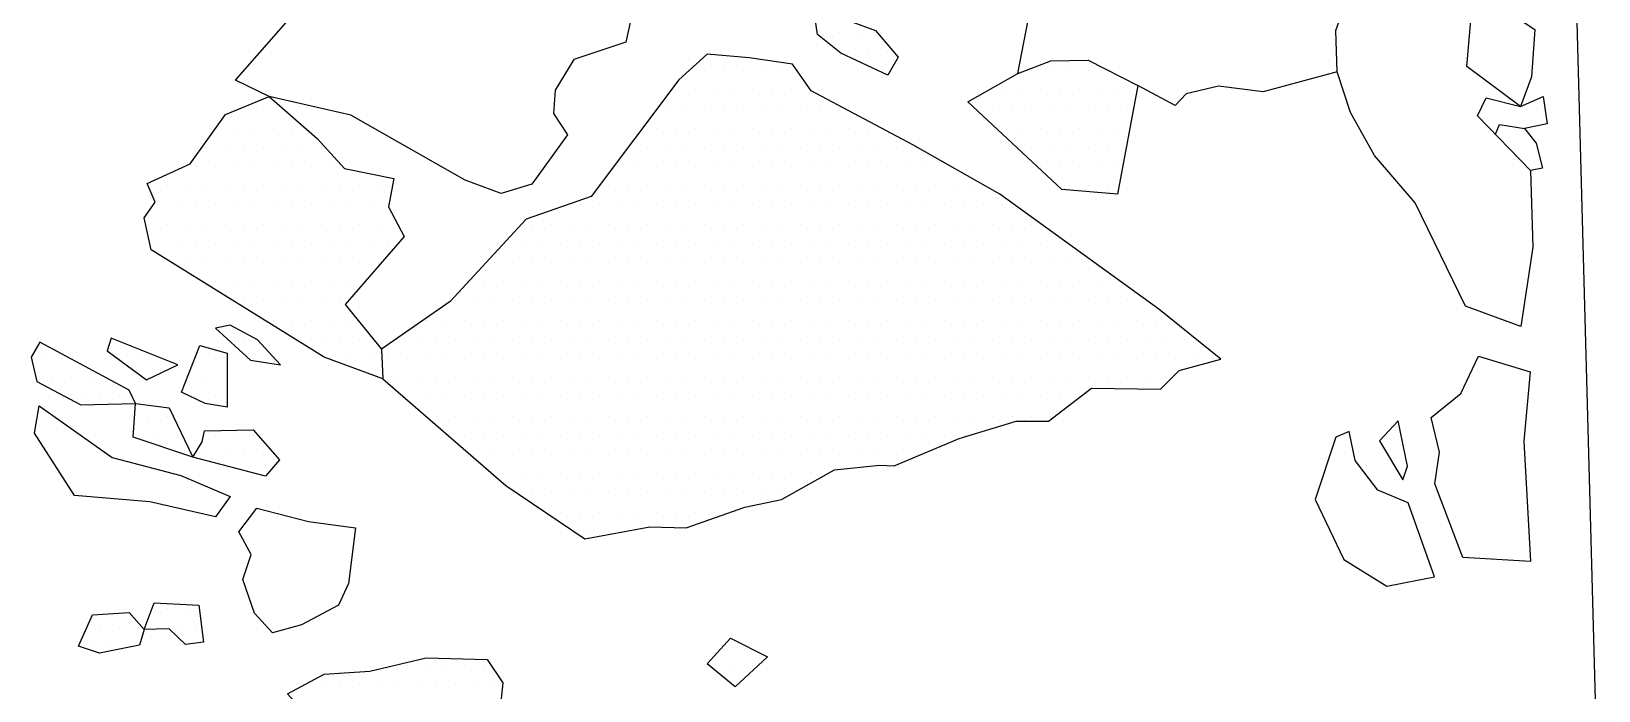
# Model space of a CAD drawing. Header units: metres. Extents: x -12.6 to -9.54, y -16.55 to -11.69.
# Drawn here: x -10.564 to -9.543, y -13.879 to -13.449 of the extents above; entities that cross this region are included whole.
import ezdxf

# ---------------------------------------------------------------- set-up
doc = ezdxf.new("R2010")
doc.units = ezdxf.units.M
doc.header["$LTSCALE"] = 25
doc.header["$MEASUREMENT"] = 0
doc.linetypes.add('STRICHPUNKTX2', pattern=[2, 1, -0.5, 0, -0.5])
doc.layers.get('0').update_dxf_attribs({"linetype": 'CONTINUOUS'})
for name, color, linetype in [('GRABUNGSGRENZE', 3, 'STRICHPUNKTX2'), ('STEINE', 4, 'CONTINUOUS'), ('STEINESCHRAFF', 4, 'CONTINUOUS')]:
    doc.layers.add(name, color=color, linetype=linetype)

# ---------------------------------------------------------------- blocks, each defined once
blk = doc.blocks.new('*X13')
at = {"color": 0}
for p, q in [((-1005, -1345), (-1005, -1345)), ((-1003.75, -1345), (-1003.75, -1345)), ((-1002.5, -1345), (-1002.5, -1345)), ((-1003.125, -1346.25), (-1003.125, -1346.25)), ((-1001.875, -1346.25), (-1001.875, -1346.25)), ((-1000.625, -1346.25), (-1000.625, -1346.25)), ((-1012.5, -1347.5), (-1012.5, -1347.5)), ((-1011.25, -1347.5), (-1011.25, -1347.5)), ((-1010, -1347.5), (-1010, -1347.5)), ((-1008.75, -1347.5), (-1008.75, -1347.5)), ((-1007.5, -1347.5), (-1007.5, -1347.5)), ((-991.25, -1347.5), (-991.25, -1347.5)), ((-990, -1347.5), (-990, -1347.5)), ((-988.75, -1347.5), (-988.75, -1347.5)), ((-987.5, -1347.5), (-987.5, -1347.5)), ((-986.25, -1347.5), (-986.25, -1347.5)), ((-1014.375, -1348.75), (-1014.375, -1348.75)), ((-1013.125, -1348.75), (-1013.125, -1348.75)), ((-1011.875, -1348.75), (-1011.875, -1348.75)), ((-1010.625, -1348.75), (-1010.625, -1348.75)), ((-1009.375, -1348.75), (-1009.375, -1348.75)), ((-1008.125, -1348.75), (-1008.125, -1348.75)), ((-1006.875, -1348.75), (-1006.875, -1348.75)), ((-1005.625, -1348.75), (-1005.625, -1348.75)), ((-993.125, -1348.75), (-993.125, -1348.75)), ((-991.875, -1348.75), (-991.875, -1348.75)), ((-990.625, -1348.75), (-990.625, -1348.75)), ((-989.375, -1348.75), (-989.375, -1348.75)), ((-988.125, -1348.75), (-988.125, -1348.75)), ((-986.875, -1348.75), (-986.875, -1348.75)), ((-985.625, -1348.75), (-985.625, -1348.75)), ((-984.375, -1348.75), (-984.375, -1348.75)), ((-1042.5, -1350), (-1042.5, -1350)), ((-1041.25, -1350), (-1041.25, -1350)), ((-1040, -1350), (-1040, -1350)), ((-1015, -1350), (-1015, -1350)), ((-1013.75, -1350), (-1013.75, -1350)), ((-1012.5, -1350), (-1012.5, -1350)), ((-1011.25, -1350), (-1011.25, -1350)), ((-1010, -1350), (-1010, -1350)), ((-1008.75, -1350), (-1008.75, -1350)), ((-1007.5, -1350), (-1007.5, -1350)), ((-1006.25, -1350), (-1006.25, -1350)), ((-1005, -1350), (-1005, -1350)), ((-1003.75, -1350), (-1003.75, -1350)), ((-993.75, -1350), (-993.75, -1350)), ((-992.5, -1350), (-992.5, -1350)), ((-991.25, -1350), (-991.25, -1350)), ((-990, -1350), (-990, -1350)), ((-988.75, -1350), (-988.75, -1350)), ((-987.5, -1350), (-987.5, -1350)), ((-986.25, -1350), (-986.25, -1350)), ((-985, -1350), (-985, -1350)), ((-1043.125, -1351.25), (-1043.125, -1351.25)), ((-1041.875, -1351.25), (-1041.875, -1351.25)), ((-1040.625, -1351.25), (-1040.625, -1351.25)), ((-1039.375, -1351.25), (-1039.375, -1351.25)), ((-1015.625, -1351.25), (-1015.625, -1351.25)), ((-1014.375, -1351.25), (-1014.375, -1351.25)), ((-1013.125, -1351.25), (-1013.125, -1351.25)), ((-1011.875, -1351.25), (-1011.875, -1351.25)), ((-1010.625, -1351.25), (-1010.625, -1351.25)), ((-1009.375, -1351.25), (-1009.375, -1351.25)), ((-1008.125, -1351.25), (-1008.125, -1351.25)), ((-1006.875, -1351.25), (-1006.875, -1351.25)), ((-1005.625, -1351.25), (-1005.625, -1351.25)), ((-1004.375, -1351.25), (-1004.375, -1351.25)), ((-1003.125, -1351.25), (-1003.125, -1351.25)), ((-1001.875, -1351.25), (-1001.875, -1351.25)), ((-993.125, -1351.25), (-993.125, -1351.25)), ((-991.875, -1351.25), (-991.875, -1351.25)), ((-990.625, -1351.25), (-990.625, -1351.25)), ((-989.375, -1351.25), (-989.375, -1351.25)), ((-988.125, -1351.25), (-988.125, -1351.25)), ((-986.875, -1351.25), (-986.875, -1351.25)), ((-985.625, -1351.25), (-985.625, -1351.25)), ((-1045, -1352.5), (-1045, -1352.5)), ((-1043.75, -1352.5), (-1043.75, -1352.5)), ((-1042.5, -1352.5), (-1042.5, -1352.5)), ((-1041.25, -1352.5), (-1041.25, -1352.5)), ((-1040, -1352.5), (-1040, -1352.5)), ((-1038.75, -1352.5), (-1038.75, -1352.5)), ((-1037.5, -1352.5), (-1037.5, -1352.5)), ((-1017.5, -1352.5), (-1017.5, -1352.5)), ((-1016.25, -1352.5), (-1016.25, -1352.5)), ((-1015, -1352.5), (-1015, -1352.5)), ((-1013.75, -1352.5), (-1013.75, -1352.5)), ((-1012.5, -1352.5), (-1012.5, -1352.5)), ((-1011.25, -1352.5), (-1011.25, -1352.5)), ((-1010, -1352.5), (-1010, -1352.5)), ((-1008.75, -1352.5), (-1008.75, -1352.5)), ((-1007.5, -1352.5), (-1007.5, -1352.5)), ((-1006.25, -1352.5), (-1006.25, -1352.5)), ((-1005, -1352.5), (-1005, -1352.5)), ((-1003.75, -1352.5), (-1003.75, -1352.5)), ((-1002.5, -1352.5), (-1002.5, -1352.5)), ((-1001.25, -1352.5), (-1001.25, -1352.5)), ((-1000, -1352.5), (-1000, -1352.5)), ((-998.75, -1352.5), (-998.75, -1352.5)), ((-991.25, -1352.5), (-991.25, -1352.5)), ((-990, -1352.5), (-990, -1352.5)), ((-988.75, -1352.5), (-988.75, -1352.5)), ((-987.5, -1352.5), (-987.5, -1352.5)), ((-986.25, -1352.5), (-986.25, -1352.5)), ((-1045.625, -1353.75), (-1045.625, -1353.75)), ((-1044.375, -1353.75), (-1044.375, -1353.75)), ((-1043.125, -1353.75), (-1043.125, -1353.75)), ((-1041.875, -1353.75), (-1041.875, -1353.75)), ((-1040.625, -1353.75), (-1040.625, -1353.75)), ((-1039.375, -1353.75), (-1039.375, -1353.75)), ((-1038.125, -1353.75), (-1038.125, -1353.75)), ((-1036.875, -1353.75), (-1036.875, -1353.75)), ((-1018.125, -1353.75), (-1018.125, -1353.75)), ((-1016.875, -1353.75), (-1016.875, -1353.75)), ((-1015.625, -1353.75), (-1015.625, -1353.75)), ((-1014.375, -1353.75), (-1014.375, -1353.75)), ((-1013.125, -1353.75), (-1013.125, -1353.75)), ((-1011.875, -1353.75), (-1011.875, -1353.75)), ((-1010.625, -1353.75), (-1010.625, -1353.75)), ((-1009.375, -1353.75), (-1009.375, -1353.75)), ((-1008.125, -1353.75), (-1008.125, -1353.75)), ((-1006.875, -1353.75), (-1006.875, -1353.75)), ((-1005.625, -1353.75), (-1005.625, -1353.75)), ((-1004.375, -1353.75), (-1004.375, -1353.75)), ((-1003.125, -1353.75), (-1003.125, -1353.75)), ((-1001.875, -1353.75), (-1001.875, -1353.75)), ((-1000.625, -1353.75), (-1000.625, -1353.75)), ((-999.375, -1353.75), (-999.375, -1353.75)), ((-998.125, -1353.75), (-998.125, -1353.75)), ((-996.875, -1353.75), (-996.875, -1353.75)), ((-990.625, -1353.75), (-990.625, -1353.75)), ((-989.375, -1353.75), (-989.375, -1353.75)), ((-988.125, -1353.75), (-988.125, -1353.75)), ((-986.875, -1353.75), (-986.875, -1353.75)), ((-985.625, -1353.75), (-985.625, -1353.75)), ((-1048.75, -1355), (-1048.75, -1355)), ((-1047.5, -1355), (-1047.5, -1355)), ((-1046.25, -1355), (-1046.25, -1355)), ((-1045, -1355), (-1045, -1355)), ((-1043.75, -1355), (-1043.75, -1355)), ((-1042.5, -1355), (-1042.5, -1355)), ((-1041.25, -1355), (-1041.25, -1355)), ((-1040, -1355), (-1040, -1355)), ((-1038.75, -1355), (-1038.75, -1355)), ((-1037.5, -1355), (-1037.5, -1355)), ((-1036.25, -1355), (-1036.25, -1355)), ((-1035, -1355), (-1035, -1355)), ((-1033.75, -1355), (-1033.75, -1355)), ((-1018.75, -1355), (-1018.75, -1355)), ((-1017.5, -1355), (-1017.5, -1355)), ((-1016.25, -1355), (-1016.25, -1355)), ((-1015, -1355), (-1015, -1355)), ((-1013.75, -1355), (-1013.75, -1355)), ((-1012.5, -1355), (-1012.5, -1355)), ((-1011.25, -1355), (-1011.25, -1355)), ((-1010, -1355), (-1010, -1355)), ((-1008.75, -1355), (-1008.75, -1355)), ((-1007.5, -1355), (-1007.5, -1355)), ((-1006.25, -1355), (-1006.25, -1355)), ((-1005, -1355), (-1005, -1355)), ((-1003.75, -1355), (-1003.75, -1355)), ((-1002.5, -1355), (-1002.5, -1355)), ((-1001.25, -1355), (-1001.25, -1355)), ((-1000, -1355), (-1000, -1355)), ((-998.75, -1355), (-998.75, -1355)), ((-997.5, -1355), (-997.5, -1355)), ((-996.25, -1355), (-996.25, -1355)), ((-995, -1355), (-995, -1355)), ((-988.75, -1355), (-988.75, -1355)), ((-987.5, -1355), (-987.5, -1355)), ((-986.25, -1355), (-986.25, -1355)), ((-1048.125, -1356.25), (-1048.125, -1356.25)), ((-1046.875, -1356.25), (-1046.875, -1356.25)), ((-1045.625, -1356.25), (-1045.625, -1356.25)), ((-1044.375, -1356.25), (-1044.375, -1356.25)), ((-1043.125, -1356.25), (-1043.125, -1356.25)), ((-1041.875, -1356.25), (-1041.875, -1356.25)), ((-1040.625, -1356.25), (-1040.625, -1356.25)), ((-1039.375, -1356.25), (-1039.375, -1356.25)), ((-1038.125, -1356.25), (-1038.125, -1356.25)), ((-1036.875, -1356.25), (-1036.875, -1356.25)), ((-1035.625, -1356.25), (-1035.625, -1356.25)), ((-1034.375, -1356.25), (-1034.375, -1356.25)), ((-1033.125, -1356.25), (-1033.125, -1356.25)), ((-1020.625, -1356.25), (-1020.625, -1356.25)), ((-1019.375, -1356.25), (-1019.375, -1356.25)), ((-1018.125, -1356.25), (-1018.125, -1356.25)), ((-1016.875, -1356.25), (-1016.875, -1356.25)), ((-1015.625, -1356.25), (-1015.625, -1356.25)), ((-1014.375, -1356.25), (-1014.375, -1356.25)), ((-1013.125, -1356.25), (-1013.125, -1356.25)), ((-1011.875, -1356.25), (-1011.875, -1356.25)), ((-1010.625, -1356.25), (-1010.625, -1356.25)), ((-1009.375, -1356.25), (-1009.375, -1356.25)), ((-1008.125, -1356.25), (-1008.125, -1356.25)), ((-1006.875, -1356.25), (-1006.875, -1356.25)), ((-1005.625, -1356.25), (-1005.625, -1356.25)), ((-1004.375, -1356.25), (-1004.375, -1356.25)), ((-1003.125, -1356.25), (-1003.125, -1356.25)), ((-1001.875, -1356.25), (-1001.875, -1356.25)), ((-1000.625, -1356.25), (-1000.625, -1356.25)), ((-999.375, -1356.25), (-999.375, -1356.25)), ((-998.125, -1356.25), (-998.125, -1356.25)), ((-996.875, -1356.25), (-996.875, -1356.25)), ((-995.625, -1356.25), (-995.625, -1356.25)), ((-994.375, -1356.25), (-994.375, -1356.25)), ((-993.125, -1356.25), (-993.125, -1356.25)), ((-1048.75, -1357.5), (-1048.75, -1357.5)), ((-1047.5, -1357.5), (-1047.5, -1357.5)), ((-1046.25, -1357.5), (-1046.25, -1357.5)), ((-1045, -1357.5), (-1045, -1357.5)), ((-1043.75, -1357.5), (-1043.75, -1357.5)), ((-1042.5, -1357.5), (-1042.5, -1357.5)), ((-1041.25, -1357.5), (-1041.25, -1357.5)), ((-1040, -1357.5), (-1040, -1357.5)), ((-1038.75, -1357.5), (-1038.75, -1357.5)), ((-1037.5, -1357.5), (-1037.5, -1357.5)), ((-1036.25, -1357.5), (-1036.25, -1357.5)), ((-1035, -1357.5), (-1035, -1357.5)), ((-1033.75, -1357.5), (-1033.75, -1357.5)), ((-1023.75, -1357.5), (-1023.75, -1357.5)), ((-1022.5, -1357.5), (-1022.5, -1357.5)), ((-1021.25, -1357.5), (-1021.25, -1357.5)), ((-1020, -1357.5), (-1020, -1357.5)), ((-1018.75, -1357.5), (-1018.75, -1357.5)), ((-1017.5, -1357.5), (-1017.5, -1357.5)), ((-1016.25, -1357.5), (-1016.25, -1357.5)), ((-1015, -1357.5), (-1015, -1357.5)), ((-1013.75, -1357.5), (-1013.75, -1357.5)), ((-1012.5, -1357.5), (-1012.5, -1357.5)), ((-1011.25, -1357.5), (-1011.25, -1357.5)), ((-1010, -1357.5), (-1010, -1357.5)), ((-1008.75, -1357.5), (-1008.75, -1357.5)), ((-1007.5, -1357.5), (-1007.5, -1357.5)), ((-1006.25, -1357.5), (-1006.25, -1357.5)), ((-1005, -1357.5), (-1005, -1357.5)), ((-1003.75, -1357.5), (-1003.75, -1357.5)), ((-1002.5, -1357.5), (-1002.5, -1357.5)), ((-1001.25, -1357.5), (-1001.25, -1357.5)), ((-1000, -1357.5), (-1000, -1357.5)), ((-998.75, -1357.5), (-998.75, -1357.5)), ((-997.5, -1357.5), (-997.5, -1357.5)), ((-996.25, -1357.5), (-996.25, -1357.5)), ((-995, -1357.5), (-995, -1357.5)), ((-993.75, -1357.5), (-993.75, -1357.5)), ((-992.5, -1357.5), (-992.5, -1357.5)), ((-991.25, -1357.5), (-991.25, -1357.5)), ((-1048.125, -1358.75), (-1048.125, -1358.75)), ((-1046.875, -1358.75), (-1046.875, -1358.75)), ((-1045.625, -1358.75), (-1045.625, -1358.75)), ((-1044.375, -1358.75), (-1044.375, -1358.75)), ((-1043.125, -1358.75), (-1043.125, -1358.75)), ((-1041.875, -1358.75), (-1041.875, -1358.75)), ((-1040.625, -1358.75), (-1040.625, -1358.75)), ((-1039.375, -1358.75), (-1039.375, -1358.75)), ((-1038.125, -1358.75), (-1038.125, -1358.75)), ((-1036.875, -1358.75), (-1036.875, -1358.75)), ((-1035.625, -1358.75), (-1035.625, -1358.75)), ((-1034.375, -1358.75), (-1034.375, -1358.75)), ((-1033.125, -1358.75), (-1033.125, -1358.75)), ((-1024.375, -1358.75), (-1024.375, -1358.75)), ((-1023.125, -1358.75), (-1023.125, -1358.75)), ((-1021.875, -1358.75), (-1021.875, -1358.75)), ((-1020.625, -1358.75), (-1020.625, -1358.75)), ((-1019.375, -1358.75), (-1019.375, -1358.75)), ((-1018.125, -1358.75), (-1018.125, -1358.75)), ((-1016.875, -1358.75), (-1016.875, -1358.75)), ((-1015.625, -1358.75), (-1015.625, -1358.75)), ((-1014.375, -1358.75), (-1014.375, -1358.75)), ((-1013.125, -1358.75), (-1013.125, -1358.75)), ((-1011.875, -1358.75), (-1011.875, -1358.75)), ((-1010.625, -1358.75), (-1010.625, -1358.75)), ((-1009.375, -1358.75), (-1009.375, -1358.75)), ((-1008.125, -1358.75), (-1008.125, -1358.75)), ((-1006.875, -1358.75), (-1006.875, -1358.75)), ((-1005.625, -1358.75), (-1005.625, -1358.75)), ((-1004.375, -1358.75), (-1004.375, -1358.75)), ((-1003.125, -1358.75), (-1003.125, -1358.75)), ((-1001.875, -1358.75), (-1001.875, -1358.75)), ((-1000.625, -1358.75), (-1000.625, -1358.75)), ((-999.375, -1358.75), (-999.375, -1358.75)), ((-998.125, -1358.75), (-998.125, -1358.75)), ((-996.875, -1358.75), (-996.875, -1358.75)), ((-995.625, -1358.75), (-995.625, -1358.75)), ((-994.375, -1358.75), (-994.375, -1358.75)), ((-993.125, -1358.75), (-993.125, -1358.75)), ((-991.875, -1358.75), (-991.875, -1358.75)), ((-990.625, -1358.75), (-990.625, -1358.75)), ((-989.375, -1358.75), (-989.375, -1358.75)), ((-1046.25, -1360), (-1046.25, -1360)), ((-1045, -1360), (-1045, -1360)), ((-1043.75, -1360), (-1043.75, -1360)), ((-1042.5, -1360), (-1042.5, -1360)), ((-1041.25, -1360), (-1041.25, -1360)), ((-1040, -1360), (-1040, -1360)), ((-1038.75, -1360), (-1038.75, -1360)), ((-1037.5, -1360), (-1037.5, -1360)), ((-1036.25, -1360), (-1036.25, -1360)), ((-1035, -1360), (-1035, -1360)), ((-1033.75, -1360), (-1033.75, -1360)), ((-1026.25, -1360), (-1026.25, -1360)), ((-1025, -1360), (-1025, -1360)), ((-1023.75, -1360), (-1023.75, -1360)), ((-1022.5, -1360), (-1022.5, -1360)), ((-1021.25, -1360), (-1021.25, -1360)), ((-1020, -1360), (-1020, -1360)), ((-1018.75, -1360), (-1018.75, -1360)), ((-1017.5, -1360), (-1017.5, -1360)), ((-1016.25, -1360), (-1016.25, -1360)), ((-1015, -1360), (-1015, -1360)), ((-1013.75, -1360), (-1013.75, -1360)), ((-1012.5, -1360), (-1012.5, -1360)), ((-1011.25, -1360), (-1011.25, -1360)), ((-1010, -1360), (-1010, -1360)), ((-1008.75, -1360), (-1008.75, -1360)), ((-1007.5, -1360), (-1007.5, -1360)), ((-1006.25, -1360), (-1006.25, -1360)), ((-1005, -1360), (-1005, -1360)), ((-1003.75, -1360), (-1003.75, -1360)), ((-1002.5, -1360), (-1002.5, -1360)), ((-1001.25, -1360), (-1001.25, -1360)), ((-1000, -1360), (-1000, -1360)), ((-998.75, -1360), (-998.75, -1360)), ((-997.5, -1360), (-997.5, -1360)), ((-996.25, -1360), (-996.25, -1360)), ((-995, -1360), (-995, -1360)), ((-993.75, -1360), (-993.75, -1360)), ((-992.5, -1360), (-992.5, -1360)), ((-991.25, -1360), (-991.25, -1360)), ((-990, -1360), (-990, -1360)), ((-988.75, -1360), (-988.75, -1360)), ((-987.5, -1360), (-987.5, -1360)), ((-1044.375, -1361.25), (-1044.375, -1361.25)), ((-1043.125, -1361.25), (-1043.125, -1361.25)), ((-1041.875, -1361.25), (-1041.875, -1361.25)), ((-1040.625, -1361.25), (-1040.625, -1361.25)), ((-1039.375, -1361.25), (-1039.375, -1361.25)), ((-1038.125, -1361.25), (-1038.125, -1361.25)), ((-1036.875, -1361.25), (-1036.875, -1361.25)), ((-1035.625, -1361.25), (-1035.625, -1361.25)), ((-1026.875, -1361.25), (-1026.875, -1361.25)), ((-1025.625, -1361.25), (-1025.625, -1361.25)), ((-1024.375, -1361.25), (-1024.375, -1361.25)), ((-1023.125, -1361.25), (-1023.125, -1361.25)), ((-1021.875, -1361.25), (-1021.875, -1361.25)), ((-1020.625, -1361.25), (-1020.625, -1361.25)), ((-1019.375, -1361.25), (-1019.375, -1361.25)), ((-1018.125, -1361.25), (-1018.125, -1361.25)), ((-1016.875, -1361.25), (-1016.875, -1361.25)), ((-1015.625, -1361.25), (-1015.625, -1361.25)), ((-1014.375, -1361.25), (-1014.375, -1361.25)), ((-1013.125, -1361.25), (-1013.125, -1361.25)), ((-1011.875, -1361.25), (-1011.875, -1361.25)), ((-1010.625, -1361.25), (-1010.625, -1361.25)), ((-1009.375, -1361.25), (-1009.375, -1361.25)), ((-1008.125, -1361.25), (-1008.125, -1361.25)), ((-1006.875, -1361.25), (-1006.875, -1361.25)), ((-1005.625, -1361.25), (-1005.625, -1361.25)), ((-1004.375, -1361.25), (-1004.375, -1361.25)), ((-1003.125, -1361.25), (-1003.125, -1361.25)), ((-1001.875, -1361.25), (-1001.875, -1361.25)), ((-1000.625, -1361.25), (-1000.625, -1361.25)), ((-999.375, -1361.25), (-999.375, -1361.25)), ((-998.125, -1361.25), (-998.125, -1361.25)), ((-996.875, -1361.25), (-996.875, -1361.25)), ((-995.625, -1361.25), (-995.625, -1361.25)), ((-994.375, -1361.25), (-994.375, -1361.25)), ((-993.125, -1361.25), (-993.125, -1361.25)), ((-991.875, -1361.25), (-991.875, -1361.25)), ((-990.625, -1361.25), (-990.625, -1361.25)), ((-989.375, -1361.25), (-989.375, -1361.25)), ((-988.125, -1361.25), (-988.125, -1361.25)), ((-986.875, -1361.25), (-986.875, -1361.25)), ((-985.625, -1361.25), (-985.625, -1361.25)), ((-1042.5, -1362.5), (-1042.5, -1362.5)), ((-1041.25, -1362.5), (-1041.25, -1362.5)), ((-1040, -1362.5), (-1040, -1362.5)), ((-1038.75, -1362.5), (-1038.75, -1362.5)), ((-1037.5, -1362.5), (-1037.5, -1362.5)), ((-1036.25, -1362.5), (-1036.25, -1362.5)), ((-1028.75, -1362.5), (-1028.75, -1362.5)), ((-1027.5, -1362.5), (-1027.5, -1362.5)), ((-1026.25, -1362.5), (-1026.25, -1362.5)), ((-1025, -1362.5), (-1025, -1362.5)), ((-1023.75, -1362.5), (-1023.75, -1362.5)), ((-1022.5, -1362.5), (-1022.5, -1362.5)), ((-1021.25, -1362.5), (-1021.25, -1362.5)), ((-1020, -1362.5), (-1020, -1362.5)), ((-1018.75, -1362.5), (-1018.75, -1362.5)), ((-1017.5, -1362.5), (-1017.5, -1362.5)), ((-1016.25, -1362.5), (-1016.25, -1362.5)), ((-1015, -1362.5), (-1015, -1362.5)), ((-1013.75, -1362.5), (-1013.75, -1362.5)), ((-1012.5, -1362.5), (-1012.5, -1362.5)), ((-1011.25, -1362.5), (-1011.25, -1362.5)), ((-1010, -1362.5), (-1010, -1362.5)), ((-1008.75, -1362.5), (-1008.75, -1362.5)), ((-1007.5, -1362.5), (-1007.5, -1362.5)), ((-1006.25, -1362.5), (-1006.25, -1362.5)), ((-1005, -1362.5), (-1005, -1362.5)), ((-1003.75, -1362.5), (-1003.75, -1362.5)), ((-1002.5, -1362.5), (-1002.5, -1362.5)), ((-1001.25, -1362.5), (-1001.25, -1362.5)), ((-1000, -1362.5), (-1000, -1362.5)), ((-998.75, -1362.5), (-998.75, -1362.5)), ((-997.5, -1362.5), (-997.5, -1362.5)), ((-996.25, -1362.5), (-996.25, -1362.5)), ((-995, -1362.5), (-995, -1362.5)), ((-993.75, -1362.5), (-993.75, -1362.5)), ((-992.5, -1362.5), (-992.5, -1362.5)), ((-991.25, -1362.5), (-991.25, -1362.5)), ((-990, -1362.5), (-990, -1362.5)), ((-988.75, -1362.5), (-988.75, -1362.5)), ((-987.5, -1362.5), (-987.5, -1362.5)), ((-986.25, -1362.5), (-986.25, -1362.5)), ((-985, -1362.5), (-985, -1362.5)), ((-983.75, -1362.5), (-983.75, -1362.5)), ((-1040.625, -1363.75), (-1040.625, -1363.75)), ((-1039.375, -1363.75), (-1039.375, -1363.75)), ((-1038.125, -1363.75), (-1038.125, -1363.75)), ((-1036.875, -1363.75), (-1036.875, -1363.75)), ((-1035.625, -1363.75), (-1035.625, -1363.75)), ((-1030.625, -1363.75), (-1030.625, -1363.75)), ((-1029.375, -1363.75), (-1029.375, -1363.75)), ((-1028.125, -1363.75), (-1028.125, -1363.75)), ((-1026.875, -1363.75), (-1026.875, -1363.75)), ((-1025.625, -1363.75), (-1025.625, -1363.75)), ((-1024.375, -1363.75), (-1024.375, -1363.75)), ((-1023.125, -1363.75), (-1023.125, -1363.75)), ((-1021.875, -1363.75), (-1021.875, -1363.75)), ((-1020.625, -1363.75), (-1020.625, -1363.75)), ((-1019.375, -1363.75), (-1019.375, -1363.75)), ((-1018.125, -1363.75), (-1018.125, -1363.75)), ((-1016.875, -1363.75), (-1016.875, -1363.75)), ((-1015.625, -1363.75), (-1015.625, -1363.75)), ((-1014.375, -1363.75), (-1014.375, -1363.75)), ((-1013.125, -1363.75), (-1013.125, -1363.75)), ((-1011.875, -1363.75), (-1011.875, -1363.75)), ((-1010.625, -1363.75), (-1010.625, -1363.75)), ((-1009.375, -1363.75), (-1009.375, -1363.75)), ((-1008.125, -1363.75), (-1008.125, -1363.75)), ((-1006.875, -1363.75), (-1006.875, -1363.75)), ((-1005.625, -1363.75), (-1005.625, -1363.75)), ((-1004.375, -1363.75), (-1004.375, -1363.75)), ((-1003.125, -1363.75), (-1003.125, -1363.75)), ((-1001.875, -1363.75), (-1001.875, -1363.75)), ((-1000.625, -1363.75), (-1000.625, -1363.75)), ((-999.375, -1363.75), (-999.375, -1363.75)), ((-998.125, -1363.75), (-998.125, -1363.75)), ((-996.875, -1363.75), (-996.875, -1363.75)), ((-995.625, -1363.75), (-995.625, -1363.75)), ((-994.375, -1363.75), (-994.375, -1363.75)), ((-993.125, -1363.75), (-993.125, -1363.75)), ((-991.875, -1363.75), (-991.875, -1363.75)), ((-990.625, -1363.75), (-990.625, -1363.75)), ((-989.375, -1363.75), (-989.375, -1363.75)), ((-988.125, -1363.75), (-988.125, -1363.75)), ((-986.875, -1363.75), (-986.875, -1363.75)), ((-985.625, -1363.75), (-985.625, -1363.75)), ((-984.375, -1363.75), (-984.375, -1363.75)), ((-983.125, -1363.75), (-983.125, -1363.75)), ((-1042.5, -1365), (-1042.5, -1365)), ((-1038.75, -1365), (-1038.75, -1365)), ((-1037.5, -1365), (-1037.5, -1365)), ((-1036.25, -1365), (-1036.25, -1365)), ((-1035, -1365), (-1035, -1365)), ((-1032.5, -1365), (-1032.5, -1365)), ((-1031.25, -1365), (-1031.25, -1365)), ((-1030, -1365), (-1030, -1365)), ((-1028.75, -1365), (-1028.75, -1365)), ((-1027.5, -1365), (-1027.5, -1365)), ((-1026.25, -1365), (-1026.25, -1365)), ((-1025, -1365), (-1025, -1365)), ((-1023.75, -1365), (-1023.75, -1365)), ((-1022.5, -1365), (-1022.5, -1365)), ((-1021.25, -1365), (-1021.25, -1365)), ((-1020, -1365), (-1020, -1365)), ((-1018.75, -1365), (-1018.75, -1365)), ((-1017.5, -1365), (-1017.5, -1365)), ((-1016.25, -1365), (-1016.25, -1365)), ((-1015, -1365), (-1015, -1365)), ((-1013.75, -1365), (-1013.75, -1365)), ((-1012.5, -1365), (-1012.5, -1365)), ((-1011.25, -1365), (-1011.25, -1365)), ((-1010, -1365), (-1010, -1365)), ((-1008.75, -1365), (-1008.75, -1365)), ((-1007.5, -1365), (-1007.5, -1365)), ((-1006.25, -1365), (-1006.25, -1365)), ((-1005, -1365), (-1005, -1365)), ((-1003.75, -1365), (-1003.75, -1365)), ((-1002.5, -1365), (-1002.5, -1365)), ((-1001.25, -1365), (-1001.25, -1365)), ((-1000, -1365), (-1000, -1365)), ((-998.75, -1365), (-998.75, -1365)), ((-997.5, -1365), (-997.5, -1365)), ((-996.25, -1365), (-996.25, -1365)), ((-995, -1365), (-995, -1365)), ((-993.75, -1365), (-993.75, -1365)), ((-992.5, -1365), (-992.5, -1365)), ((-991.25, -1365), (-991.25, -1365)), ((-990, -1365), (-990, -1365)), ((-988.75, -1365), (-988.75, -1365)), ((-987.5, -1365), (-987.5, -1365)), ((-986.25, -1365), (-986.25, -1365)), ((-985, -1365), (-985, -1365)), ((-983.75, -1365), (-983.75, -1365)), ((-982.5, -1365), (-982.5, -1365)), ((-981.25, -1365), (-981.25, -1365)), ((-1055.625, -1366.25), (-1055.625, -1366.25)), ((-1054.375, -1366.25), (-1054.375, -1366.25)), ((-1050.625, -1366.25), (-1050.625, -1366.25)), ((-1049.375, -1366.25), (-1049.375, -1366.25)), ((-1048.125, -1366.25), (-1048.125, -1366.25)), ((-1045.625, -1366.25), (-1045.625, -1366.25)), ((-1044.375, -1366.25), (-1044.375, -1366.25)), ((-1041.875, -1366.25), (-1041.875, -1366.25)), ((-1040.625, -1366.25), (-1040.625, -1366.25)), ((-1036.875, -1366.25), (-1036.875, -1366.25)), ((-1035.625, -1366.25), (-1035.625, -1366.25)), ((-1034.375, -1366.25), (-1034.375, -1366.25)), ((-1033.125, -1366.25), (-1033.125, -1366.25)), ((-1031.875, -1366.25), (-1031.875, -1366.25)), ((-1030.625, -1366.25), (-1030.625, -1366.25)), ((-1029.375, -1366.25), (-1029.375, -1366.25)), ((-1028.125, -1366.25), (-1028.125, -1366.25)), ((-1026.875, -1366.25), (-1026.875, -1366.25)), ((-1025.625, -1366.25), (-1025.625, -1366.25)), ((-1024.375, -1366.25), (-1024.375, -1366.25)), ((-1023.125, -1366.25), (-1023.125, -1366.25)), ((-1021.875, -1366.25), (-1021.875, -1366.25)), ((-1020.625, -1366.25), (-1020.625, -1366.25)), ((-1019.375, -1366.25), (-1019.375, -1366.25)), ((-1018.125, -1366.25), (-1018.125, -1366.25)), ((-1016.875, -1366.25), (-1016.875, -1366.25)), ((-1015.625, -1366.25), (-1015.625, -1366.25)), ((-1014.375, -1366.25), (-1014.375, -1366.25)), ((-1013.125, -1366.25), (-1013.125, -1366.25)), ((-1011.875, -1366.25), (-1011.875, -1366.25)), ((-1010.625, -1366.25), (-1010.625, -1366.25)), ((-1009.375, -1366.25), (-1009.375, -1366.25)), ((-1008.125, -1366.25), (-1008.125, -1366.25)), ((-1006.875, -1366.25), (-1006.875, -1366.25)), ((-1005.625, -1366.25), (-1005.625, -1366.25)), ((-1004.375, -1366.25), (-1004.375, -1366.25)), ((-1003.125, -1366.25), (-1003.125, -1366.25)), ((-1001.875, -1366.25), (-1001.875, -1366.25)), ((-1000.625, -1366.25), (-1000.625, -1366.25)), ((-999.375, -1366.25), (-999.375, -1366.25)), ((-998.125, -1366.25), (-998.125, -1366.25)), ((-996.875, -1366.25), (-996.875, -1366.25)), ((-995.625, -1366.25), (-995.625, -1366.25)), ((-994.375, -1366.25), (-994.375, -1366.25)), ((-993.125, -1366.25), (-993.125, -1366.25)), ((-991.875, -1366.25), (-991.875, -1366.25)), ((-990.625, -1366.25), (-990.625, -1366.25)), ((-989.375, -1366.25), (-989.375, -1366.25)), ((-988.125, -1366.25), (-988.125, -1366.25)), ((-986.875, -1366.25), (-986.875, -1366.25)), ((-985.625, -1366.25), (-985.625, -1366.25)), ((-984.375, -1366.25), (-984.375, -1366.25)), ((-983.125, -1366.25), (-983.125, -1366.25)), ((-981.875, -1366.25), (-981.875, -1366.25)), ((-980.625, -1366.25), (-980.625, -1366.25)), ((-979.375, -1366.25), (-979.375, -1366.25)), ((-1055, -1367.5), (-1055, -1367.5)), ((-1053.75, -1367.5), (-1053.75, -1367.5)), ((-1052.5, -1367.5), (-1052.5, -1367.5)), ((-1048.75, -1367.5), (-1048.75, -1367.5)), ((-1045, -1367.5), (-1045, -1367.5)), ((-1043.75, -1367.5), (-1043.75, -1367.5)), ((-1032.5, -1367.5), (-1032.5, -1367.5)), ((-1031.25, -1367.5), (-1031.25, -1367.5)), ((-1030, -1367.5), (-1030, -1367.5)), ((-1028.75, -1367.5), (-1028.75, -1367.5)), ((-1027.5, -1367.5), (-1027.5, -1367.5)), ((-1026.25, -1367.5), (-1026.25, -1367.5)), ((-1025, -1367.5), (-1025, -1367.5)), ((-1023.75, -1367.5), (-1023.75, -1367.5)), ((-1022.5, -1367.5), (-1022.5, -1367.5)), ((-1021.25, -1367.5), (-1021.25, -1367.5)), ((-1020, -1367.5), (-1020, -1367.5)), ((-1018.75, -1367.5), (-1018.75, -1367.5)), ((-1017.5, -1367.5), (-1017.5, -1367.5)), ((-1016.25, -1367.5), (-1016.25, -1367.5)), ((-1015, -1367.5), (-1015, -1367.5)), ((-1013.75, -1367.5), (-1013.75, -1367.5)), ((-1012.5, -1367.5), (-1012.5, -1367.5)), ((-1011.25, -1367.5), (-1011.25, -1367.5)), ((-1010, -1367.5), (-1010, -1367.5)), ((-1008.75, -1367.5), (-1008.75, -1367.5)), ((-1007.5, -1367.5), (-1007.5, -1367.5)), ((-1006.25, -1367.5), (-1006.25, -1367.5)), ((-1005, -1367.5), (-1005, -1367.5)), ((-1003.75, -1367.5), (-1003.75, -1367.5)), ((-1002.5, -1367.5), (-1002.5, -1367.5)), ((-1001.25, -1367.5), (-1001.25, -1367.5)), ((-1000, -1367.5), (-1000, -1367.5)), ((-998.75, -1367.5), (-998.75, -1367.5)), ((-997.5, -1367.5), (-997.5, -1367.5)), ((-996.25, -1367.5), (-996.25, -1367.5)), ((-995, -1367.5), (-995, -1367.5)), ((-993.75, -1367.5), (-993.75, -1367.5)), ((-992.5, -1367.5), (-992.5, -1367.5)), ((-991.25, -1367.5), (-991.25, -1367.5)), ((-990, -1367.5), (-990, -1367.5)), ((-988.75, -1367.5), (-988.75, -1367.5)), ((-987.5, -1367.5), (-987.5, -1367.5)), ((-986.25, -1367.5), (-986.25, -1367.5)), ((-985, -1367.5), (-985, -1367.5)), ((-983.75, -1367.5), (-983.75, -1367.5)), ((-982.5, -1367.5), (-982.5, -1367.5)), ((-1053.125, -1368.75), (-1053.125, -1368.75)), ((-1051.875, -1368.75), (-1051.875, -1368.75)), ((-1050.625, -1368.75), (-1050.625, -1368.75)), ((-1045.625, -1368.75), (-1045.625, -1368.75)), ((-1044.375, -1368.75), (-1044.375, -1368.75)), ((-1031.875, -1368.75), (-1031.875, -1368.75)), ((-1030.625, -1368.75), (-1030.625, -1368.75)), ((-1029.375, -1368.75), (-1029.375, -1368.75)), ((-1028.125, -1368.75), (-1028.125, -1368.75)), ((-1026.875, -1368.75), (-1026.875, -1368.75)), ((-1025.625, -1368.75), (-1025.625, -1368.75)), ((-1024.375, -1368.75), (-1024.375, -1368.75)), ((-1023.125, -1368.75), (-1023.125, -1368.75)), ((-1021.875, -1368.75), (-1021.875, -1368.75)), ((-1020.625, -1368.75), (-1020.625, -1368.75)), ((-1019.375, -1368.75), (-1019.375, -1368.75)), ((-1018.125, -1368.75), (-1018.125, -1368.75)), ((-1016.875, -1368.75), (-1016.875, -1368.75)), ((-1015.625, -1368.75), (-1015.625, -1368.75)), ((-1014.375, -1368.75), (-1014.375, -1368.75)), ((-1013.125, -1368.75), (-1013.125, -1368.75)), ((-1011.875, -1368.75), (-1011.875, -1368.75)), ((-1010.625, -1368.75), (-1010.625, -1368.75)), ((-1009.375, -1368.75), (-1009.375, -1368.75)), ((-1008.125, -1368.75), (-1008.125, -1368.75)), ((-1006.875, -1368.75), (-1006.875, -1368.75)), ((-1005.625, -1368.75), (-1005.625, -1368.75)), ((-1004.375, -1368.75), (-1004.375, -1368.75)), ((-1003.125, -1368.75), (-1003.125, -1368.75)), ((-1001.875, -1368.75), (-1001.875, -1368.75)), ((-1000.625, -1368.75), (-1000.625, -1368.75)), ((-999.375, -1368.75), (-999.375, -1368.75)), ((-998.125, -1368.75), (-998.125, -1368.75)), ((-996.875, -1368.75), (-996.875, -1368.75)), ((-995.625, -1368.75), (-995.625, -1368.75)), ((-994.375, -1368.75), (-994.375, -1368.75)), ((-993.125, -1368.75), (-993.125, -1368.75)), ((-991.875, -1368.75), (-991.875, -1368.75)), ((-990.625, -1368.75), (-990.625, -1368.75)), ((-989.375, -1368.75), (-989.375, -1368.75)), ((-988.125, -1368.75), (-988.125, -1368.75)), ((-1048.75, -1370), (-1048.75, -1370)), ((-1047.5, -1370), (-1047.5, -1370)), ((-1030, -1370), (-1030, -1370)), ((-1028.75, -1370), (-1028.75, -1370)), ((-1027.5, -1370), (-1027.5, -1370)), ((-1026.25, -1370), (-1026.25, -1370)), ((-1025, -1370), (-1025, -1370)), ((-1023.75, -1370), (-1023.75, -1370)), ((-1022.5, -1370), (-1022.5, -1370)), ((-1021.25, -1370), (-1021.25, -1370)), ((-1020, -1370), (-1020, -1370)), ((-1018.75, -1370), (-1018.75, -1370)), ((-1017.5, -1370), (-1017.5, -1370)), ((-1016.25, -1370), (-1016.25, -1370)), ((-1015, -1370), (-1015, -1370)), ((-1013.75, -1370), (-1013.75, -1370)), ((-1012.5, -1370), (-1012.5, -1370)), ((-1011.25, -1370), (-1011.25, -1370)), ((-1010, -1370), (-1010, -1370)), ((-1008.75, -1370), (-1008.75, -1370)), ((-1007.5, -1370), (-1007.5, -1370)), ((-1006.25, -1370), (-1006.25, -1370)), ((-1005, -1370), (-1005, -1370)), ((-1003.75, -1370), (-1003.75, -1370)), ((-1002.5, -1370), (-1002.5, -1370)), ((-1001.25, -1370), (-1001.25, -1370)), ((-1000, -1370), (-1000, -1370)), ((-998.75, -1370), (-998.75, -1370)), ((-997.5, -1370), (-997.5, -1370)), ((-996.25, -1370), (-996.25, -1370)), ((-995, -1370), (-995, -1370)), ((-993.75, -1370), (-993.75, -1370)), ((-992.5, -1370), (-992.5, -1370)), ((-991.25, -1370), (-991.25, -1370)), ((-990, -1370), (-990, -1370)), ((-1049.375, -1371.25), (-1049.375, -1371.25)), ((-1048.125, -1371.25), (-1048.125, -1371.25)), ((-1046.875, -1371.25), (-1046.875, -1371.25)), ((-1044.375, -1371.25), (-1044.375, -1371.25)), ((-1043.125, -1371.25), (-1043.125, -1371.25)), ((-1041.875, -1371.25), (-1041.875, -1371.25)), ((-1028.125, -1371.25), (-1028.125, -1371.25)), ((-1026.875, -1371.25), (-1026.875, -1371.25)), ((-1025.625, -1371.25), (-1025.625, -1371.25)), ((-1024.375, -1371.25), (-1024.375, -1371.25)), ((-1023.125, -1371.25), (-1023.125, -1371.25)), ((-1021.875, -1371.25), (-1021.875, -1371.25)), ((-1020.625, -1371.25), (-1020.625, -1371.25)), ((-1019.375, -1371.25), (-1019.375, -1371.25)), ((-1018.125, -1371.25), (-1018.125, -1371.25)), ((-1016.875, -1371.25), (-1016.875, -1371.25)), ((-1015.625, -1371.25), (-1015.625, -1371.25)), ((-1014.375, -1371.25), (-1014.375, -1371.25)), ((-1013.125, -1371.25), (-1013.125, -1371.25)), ((-1011.875, -1371.25), (-1011.875, -1371.25)), ((-1010.625, -1371.25), (-1010.625, -1371.25)), ((-1009.375, -1371.25), (-1009.375, -1371.25)), ((-1008.125, -1371.25), (-1008.125, -1371.25)), ((-1006.875, -1371.25), (-1006.875, -1371.25)), ((-1005.625, -1371.25), (-1005.625, -1371.25)), ((-1004.375, -1371.25), (-1004.375, -1371.25)), ((-1003.125, -1371.25), (-1003.125, -1371.25)), ((-1001.875, -1371.25), (-1001.875, -1371.25)), ((-1000.625, -1371.25), (-1000.625, -1371.25)), ((-999.375, -1371.25), (-999.375, -1371.25)), ((-998.125, -1371.25), (-998.125, -1371.25)), ((-996.875, -1371.25), (-996.875, -1371.25)), ((-995.625, -1371.25), (-995.625, -1371.25)), ((-1046.25, -1372.5), (-1046.25, -1372.5)), ((-1045, -1372.5), (-1045, -1372.5)), ((-1043.75, -1372.5), (-1043.75, -1372.5)), ((-1042.5, -1372.5), (-1042.5, -1372.5)), ((-1041.25, -1372.5), (-1041.25, -1372.5)), ((-1027.5, -1372.5), (-1027.5, -1372.5)), ((-1026.25, -1372.5), (-1026.25, -1372.5)), ((-1025, -1372.5), (-1025, -1372.5)), ((-1023.75, -1372.5), (-1023.75, -1372.5)), ((-1022.5, -1372.5), (-1022.5, -1372.5)), ((-1021.25, -1372.5), (-1021.25, -1372.5)), ((-1020, -1372.5), (-1020, -1372.5)), ((-1018.75, -1372.5), (-1018.75, -1372.5)), ((-1017.5, -1372.5), (-1017.5, -1372.5)), ((-1016.25, -1372.5), (-1016.25, -1372.5)), ((-1015, -1372.5), (-1015, -1372.5)), ((-1013.75, -1372.5), (-1013.75, -1372.5)), ((-1012.5, -1372.5), (-1012.5, -1372.5)), ((-1011.25, -1372.5), (-1011.25, -1372.5)), ((-1010, -1372.5), (-1010, -1372.5)), ((-1008.75, -1372.5), (-1008.75, -1372.5)), ((-1007.5, -1372.5), (-1007.5, -1372.5)), ((-1006.25, -1372.5), (-1006.25, -1372.5)), ((-1005, -1372.5), (-1005, -1372.5)), ((-1003.75, -1372.5), (-1003.75, -1372.5)), ((-1002.5, -1372.5), (-1002.5, -1372.5)), ((-1001.25, -1372.5), (-1001.25, -1372.5)), ((-1000, -1372.5), (-1000, -1372.5)), ((-998.75, -1372.5), (-998.75, -1372.5)), ((-1025.625, -1373.75), (-1025.625, -1373.75)), ((-1024.375, -1373.75), (-1024.375, -1373.75)), ((-1023.125, -1373.75), (-1023.125, -1373.75)), ((-1021.875, -1373.75), (-1021.875, -1373.75)), ((-1020.625, -1373.75), (-1020.625, -1373.75)), ((-1019.375, -1373.75), (-1019.375, -1373.75)), ((-1018.125, -1373.75), (-1018.125, -1373.75)), ((-1016.875, -1373.75), (-1016.875, -1373.75)), ((-1015.625, -1373.75), (-1015.625, -1373.75)), ((-1014.375, -1373.75), (-1014.375, -1373.75)), ((-1013.125, -1373.75), (-1013.125, -1373.75)), ((-1011.875, -1373.75), (-1011.875, -1373.75)), ((-1010.625, -1373.75), (-1010.625, -1373.75)), ((-1009.375, -1373.75), (-1009.375, -1373.75)), ((-1008.125, -1373.75), (-1008.125, -1373.75)), ((-1006.875, -1373.75), (-1006.875, -1373.75)), ((-1005.625, -1373.75), (-1005.625, -1373.75)), ((-1023.75, -1375), (-1023.75, -1375)), ((-1022.5, -1375), (-1022.5, -1375)), ((-1021.25, -1375), (-1021.25, -1375)), ((-1020, -1375), (-1020, -1375)), ((-1018.75, -1375), (-1018.75, -1375)), ((-1017.5, -1375), (-1017.5, -1375)), ((-1016.25, -1375), (-1016.25, -1375)), ((-1015, -1375), (-1015, -1375)), ((-1013.75, -1375), (-1013.75, -1375)), ((-1012.5, -1375), (-1012.5, -1375)), ((-1011.25, -1375), (-1011.25, -1375)), ((-1010, -1375), (-1010, -1375)), ((-1008.75, -1375), (-1008.75, -1375)), ((-1007.5, -1375), (-1007.5, -1375)), ((-1021.875, -1376.25), (-1021.875, -1376.25)), ((-1020.625, -1376.25), (-1020.625, -1376.25)), ((-1019.375, -1376.25), (-1019.375, -1376.25)), ((-1018.125, -1376.25), (-1018.125, -1376.25)), ((-1016.875, -1376.25), (-1016.875, -1376.25)), ((-1015.625, -1376.25), (-1015.625, -1376.25)), ((-1014.375, -1376.25), (-1014.375, -1376.25)), ((-1013.125, -1376.25), (-1013.125, -1376.25)), ((-1011.875, -1376.25), (-1011.875, -1376.25)), ((-1020, -1377.5), (-1020, -1377.5)), ((-1018.75, -1377.5), (-1018.75, -1377.5)), ((-1047.5, -1382.5), (-1047.5, -1382.5)), ((-1046.25, -1382.5), (-1046.25, -1382.5)), ((-1051.875, -1383.75), (-1051.875, -1383.75)), ((-1050.625, -1383.75), (-1050.625, -1383.75)), ((-1049.375, -1383.75), (-1049.375, -1383.75)), ((-1048.125, -1383.75), (-1048.125, -1383.75)), ((-1046.875, -1383.75), (-1046.875, -1383.75)), ((-1045.625, -1383.75), (-1045.625, -1383.75)), ((-1052.5, -1385), (-1052.5, -1385)), ((-1051.25, -1385), (-1051.25, -1385)), ((-1050, -1385), (-1050, -1385)), ((-1011.25, -1385), (-1011.25, -1385)), ((-1010, -1385), (-1010, -1385)), ((-1031.875, -1386.25), (-1031.875, -1386.25)), ((-1030.625, -1386.25), (-1030.625, -1386.25)), ((-1029.375, -1386.25), (-1029.375, -1386.25)), ((-1028.125, -1386.25), (-1028.125, -1386.25)), ((-1026.875, -1386.25), (-1026.875, -1386.25)), ((-1011.875, -1386.25), (-1011.875, -1386.25)), ((-1010.625, -1386.25), (-1010.625, -1386.25)), ((-1009.375, -1386.25), (-1009.375, -1386.25)), ((-1037.5, -1387.5), (-1037.5, -1387.5)), ((-1036.25, -1387.5), (-1036.25, -1387.5)), ((-1035, -1387.5), (-1035, -1387.5)), ((-1033.75, -1387.5), (-1033.75, -1387.5)), ((-1032.5, -1387.5), (-1032.5, -1387.5)), ((-1031.25, -1387.5), (-1031.25, -1387.5)), ((-1030, -1387.5), (-1030, -1387.5)), ((-1028.75, -1387.5), (-1028.75, -1387.5)), ((-1027.5, -1387.5), (-1027.5, -1387.5)), ((-1026.25, -1387.5), (-1026.25, -1387.5))]:
    blk.add_line(p, q, dxfattribs=at)

msp = doc.modelspace()

# ---------------------------------------------------------------- linework, layer by layer
at = {"layer": 'GRABUNGSGRENZE', "flags": 128}
msp.add_lwpolyline([(-9.5717, -12.9124), (-9.5429, -13.9701), (-9.5911, -14.868), (-9.5951, -15.3381), (-9.6009, -16.5497)], dxfattribs=at)
at = {"layer": 'STEINE'}
for points in [[(-9.5873, -13.5401), (-9.5858, -13.5899), (-9.5936, -13.6417), (-9.6296, -13.6284), (-9.6625, -13.5612), (-9.6889, -13.5302), (-9.7046, -13.5022), (-9.7132, -13.4758), (-9.7141, -13.4488), (-9.7019, -13.4143), (-9.7023, -13.3833), (-9.685, -13.3493), (-9.6843, -13.2954), (-9.6761, -13.2705), (-9.6563, -13.2599), (-9.6228, -13.2574), (-9.6141, -13.2681)], [(-9.9212, -13.4769), (-9.8824, -13.276), (-9.8641, -13.2617), (-9.8238, -13.2658), (-9.7891, -13.279)], [(-10.4087, -13.4918), (-10.4306, -13.4811), (-10.3883, -13.4331), (-10.3531, -13.3877), (-10.3174, -13.3224), (-10.295, -13.3204), (-10.2353, -13.3439), (-10.1501, -13.3673), (-10.1588, -13.3938), (-10.1547, -13.4178), (-10.1726, -13.4387), (-10.1766, -13.4565), (-10.2103, -13.4678), (-10.2225, -13.4877), (-10.2236, -13.503), (-10.2144, -13.5167), (-10.2378, -13.5489), (-10.2577, -13.555), (-10.2812, -13.5463), (-10.3556, -13.504), (-10.4087, -13.4918)], [(-9.9992, -13.4662), (-10.0058, -13.4779), (-10.0364, -13.4637), (-10.0517, -13.4514), (-10.0532, -13.4412), (-10.04, -13.4392), (-10.014, -13.4489), (-9.9992, -13.4662)], [(-9.5938, -13.4984), (-9.6288, -13.4724), (-9.6262, -13.4424), (-9.5972, -13.4399), (-9.5845, -13.4481), (-9.5866, -13.4791), (-9.5938, -13.4984)], [(-10.3347, -13.6758), (-10.2546, -13.7452), (-10.2031, -13.7799), (-10.1608, -13.7722), (-10.1373, -13.7727), (-10.0991, -13.7594), (-10.0751, -13.7543), (-10.0405, -13.735), (-10.0114, -13.7319), (-10.0017, -13.7324), (-9.9594, -13.7145), (-9.9222, -13.7033), (-9.9012, -13.7033), (-9.8732, -13.6819), (-9.8283, -13.6824), (-9.8161, -13.6702), (-9.7891, -13.663), (-9.8294, -13.6304), (-9.9329, -13.5554), (-9.9895, -13.5233), (-10.0558, -13.4881), (-10.068, -13.4708), (-10.0961, -13.4667), (-10.1236, -13.4642), (-10.142, -13.481), (-10.1991, -13.557), (-10.2414, -13.5718), (-10.2908, -13.6254), (-10.3357, -13.6565)], [(-9.9538, -13.4953), (-9.9212, -13.4769), (-9.8997, -13.4687), (-9.8753, -13.4682), (-9.8431, -13.4846), (-9.8564, -13.5554), (-9.8926, -13.5524), (-9.9538, -13.4953)], [(-9.7132, -13.4758), (-9.7615, -13.4889), (-9.7906, -13.4851)], [(-10.3347, -13.6758), (-10.3729, -13.6616), (-10.4857, -13.5917), (-10.4902, -13.5708), (-10.4831, -13.5606), (-10.4882, -13.5484), (-10.4602, -13.5356), (-10.4372, -13.5035), (-10.4087, -13.4918), (-10.3776, -13.5193), (-10.3597, -13.5387), (-10.3276, -13.5453), (-10.3311, -13.5637), (-10.3209, -13.583), (-10.3592, -13.6274), (-10.3357, -13.6565), (-10.3347, -13.6758)], [(-9.7906, -13.4851), (-9.8115, -13.4902), (-9.8187, -13.4978), (-9.8431, -13.4846)], [(-9.6102, -13.5163), (-9.6075, -13.51), (-9.5913, -13.5126), (-9.5837, -13.5223), (-9.5796, -13.5385), (-9.5873, -13.5401), (-9.6218, -13.5044), (-9.6161, -13.4927), (-9.5938, -13.4984), (-9.579, -13.4918), (-9.5765, -13.5096), (-9.5913, -13.5126)], [(-9.5873, -13.5401), (-9.5873, -13.5401)], [(-10.4015, -13.6667), (-10.4163, -13.6504), (-10.4341, -13.6407), (-10.4438, -13.6427), (-10.4209, -13.6636), (-10.4015, -13.6667)], [(-10.4999, -13.683), (-10.5581, -13.6519), (-10.5637, -13.6616), (-10.5601, -13.6774), (-10.5315, -13.6927), (-10.4958, -13.6917), (-10.4999, -13.683)], [(-10.4683, -13.6667), (-10.5116, -13.6493), (-10.5142, -13.6575), (-10.4887, -13.6764), (-10.4683, -13.6667), (-10.4683, -13.6667)], [(-10.4658, -13.6845), (-10.454, -13.6539), (-10.4362, -13.659), (-10.4362, -13.6942), (-10.4505, -13.6917), (-10.4658, -13.6845)], [(-9.6315, -13.792), (-9.6497, -13.7442), (-9.6466, -13.7234), (-9.6521, -13.701), (-9.6328, -13.6853), (-9.6211, -13.6609), (-9.5875, -13.6712), (-9.5917, -13.7164), (-9.5873, -13.7947), (-9.6315, -13.792)], [(-10.4438, -13.7656), (-10.4866, -13.7559), (-10.5356, -13.7518), (-10.5616, -13.7111), (-10.5586, -13.6932), (-10.5111, -13.7269), (-10.4663, -13.7386), (-10.4341, -13.7523), (-10.4438, -13.7656)], [(-10.4586, -13.7268), (-10.4974, -13.7136), (-10.4974, -13.7136), (-10.4958, -13.6917), (-10.4739, -13.6947), (-10.4586, -13.7268)], [(-9.6675, -13.7325), (-9.6735, -13.703), (-9.6857, -13.7162), (-9.6705, -13.7416), (-9.6675, -13.7325)], [(-10.4586, -13.7268), (-10.4525, -13.7167), (-10.451, -13.7095), (-10.4193, -13.709), (-10.402, -13.7284), (-10.4112, -13.7391), (-10.4586, -13.7268)], [(-9.6498, -13.8047), (-9.667, -13.7564), (-9.6868, -13.7482), (-9.7015, -13.7289), (-9.7055, -13.7101), (-9.7142, -13.7136), (-9.7275, -13.7542), (-9.7088, -13.7934), (-9.6808, -13.8107), (-9.6498, -13.8047)], [(-10.4183, -13.8283), (-10.426, -13.8064), (-10.4204, -13.7901), (-10.4285, -13.7753), (-10.4168, -13.76), (-10.3831, -13.7687), (-10.3525, -13.7727), (-10.3571, -13.8089), (-10.3637, -13.8232), (-10.3877, -13.836), (-10.4066, -13.8411), (-10.4183, -13.8283)], [(-10.533, -13.8498), (-10.5239, -13.8294), (-10.4999, -13.8278), (-10.4902, -13.839), (-10.4933, -13.8492), (-10.5193, -13.8543), (-10.533, -13.8498)], [(-10.4632, -13.8487), (-10.4739, -13.8385), (-10.4902, -13.839), (-10.4836, -13.8217), (-10.4545, -13.8232), (-10.4515, -13.8472), (-10.4632, -13.8487)], [(-10.1052, -13.8762), (-10.1236, -13.8614), (-10.1083, -13.8446), (-10.0843, -13.8568), (-10.1052, -13.8762)], [(-10.3821, -13.8972), (-10.3969, -13.8808), (-10.3729, -13.8681), (-10.3433, -13.866), (-10.3066, -13.8574), (-10.2669, -13.8584), (-10.2567, -13.8737), (-10.2607, -13.913), (-10.2898, -13.9262), (-10.303, -13.9364), (-10.3148, -13.9374), (-10.3387, -13.9313)]]:
    msp.add_lwpolyline(points, dxfattribs=at)

# ---------------------------------------------------------------- block references
at = {"layer": 'STEINESCHRAFF', "xscale": 0.01, "yscale": 0.01, "zscale": 0.01}
msp.add_blockref('*X13', (0, 0), dxfattribs=at)

doc.saveas('drawing.dxf')
